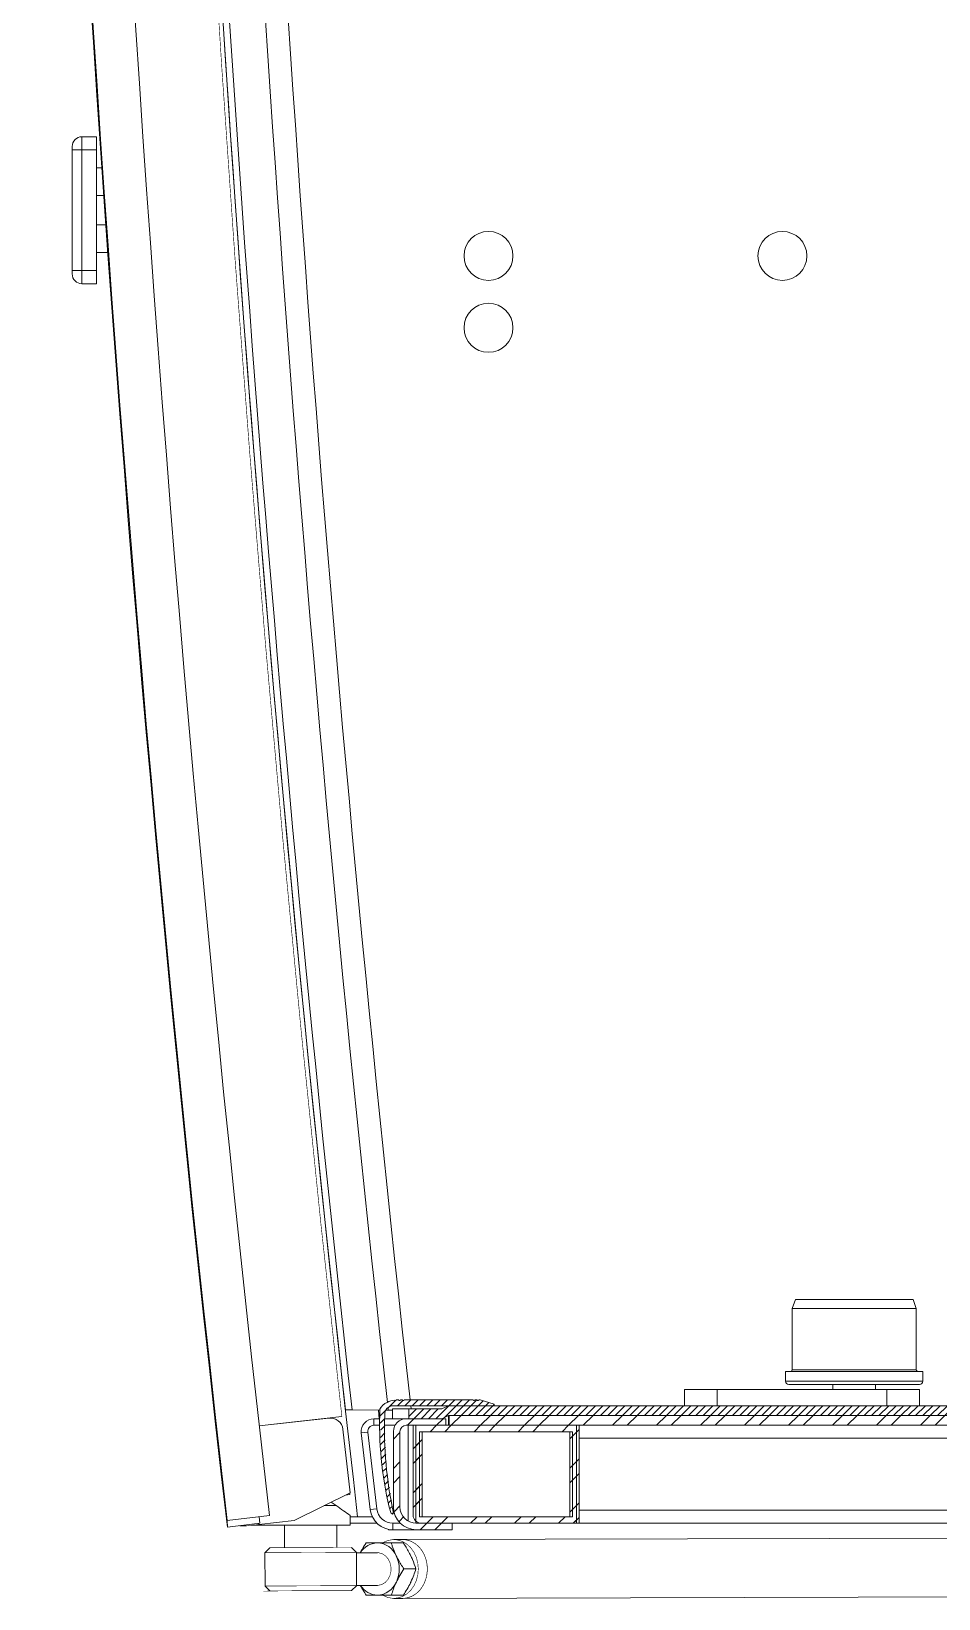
# Model space of a CAD drawing. Header units: millimetres. Extents: x -16985 to -606, y 2122 to 9380.
# Drawn here: x -3135.3 to -2857.4, y 4735.1 to 5214.9 of the extents above; entities that cross this region are included whole.
import ezdxf

# ---------------------------------------------------------------- set-up
doc = ezdxf.new("R2010")
doc.units = ezdxf.units.MM
doc.linetypes.add('K5LT32768', pattern=[0])
doc.linetypes.add('K5LT_THIN', pattern=[0])
pattern_1 = [(45, (0, 0), (-6.735191821062034, 6.735191821062035), []), (45, (4.490129947662354, 0), (-6.735191821062034, 6.735191821062035), [])]
pattern_2 = [(45, (0, 0), (-1.122531998274905, 1.122531998274905), [])]

msp = doc.modelspace()

# ---------------------------------------------------------------- hatches: boundary and pattern name
h = msp.add_hatch()
h.set_pattern_fill('ANSI31_ISO', style=0, pattern_type=0)
h.set_pattern_definition(pattern_2)
h.paths.add_polyline_path([(-2698.542537291498, 4791.186833974923), (-2698.542537291498, 4832.479853326669), (-2806.376131812316, 4958.513891650919), (-2806.376131812316, 4996.186833974921), (-2809.376131812316, 4996.186833974921), (-2809.376131812316, 4957.405645826575), (-2701.542537291497, 4831.371607502326), (-2701.542537291497, 4794.186833974922), (-3007.56907081456, 4794.186833974922), (-3009.56907081456, 4793.186833974922), (-3019.702537291497, 4793.186833974922), (-3019.702537291497, 4790.186833974922), (-3009.56907081456, 4790.186833974922), (-3007.56907081456, 4791.186833974922)])
h = msp.add_hatch()
h.set_pattern_fill('ANSI31_ISO', style=0, pattern_type=0)
h.set_pattern_definition(pattern_2)
h.paths.add_polyline_path([(-3022.786565593776, 4795.986833974922), (-3023.468165712718, 4795.986833974922), (-3023.643261703465, 4795.774060624135), (-3023.918763573842, 4795.779521777882), (-3024.043827159343, 4795.894350186875), (-3026.300650444347, 4795.171852422285), (-3028.334517841738, 4793.487762782362), (-3028.555058934134, 4793.110959404053), (-3028.261102256126, 4779.482271372382), (-3026.373664928042, 4765.981711075649), (-3025.754666546392, 4763.082201491945), (-3025.081598874732, 4761.224920853405), (-3024.863477237932, 4761.006261248494), (-3024.556681101365, 4761.041830924447), (-3024.402537291497, 4761.25713769478), (-3024.402537291497, 4761.421184531266), (-3026.555583474797, 4775.153678586397), (-3027.117621336808, 4789.042563145041), (-3027.058978563644, 4791.270677471477), (-3026.464799793401, 4793.209898907651), (-3024.679654470215, 4794.17264724685), (-3024.454401685528, 4794.186833974922), (-2993.555058934134, 4794.186833974922), (-2993.555058934134, 4794.686833974922), (-2997.807167338163, 4795.986833974922), (-2998.294422635563, 4795.986833974922), (-2998.389422635563, 4795.790683522462), (-2998.602222635563, 4795.743607413872), (-2998.771094635563, 4795.88138349168), (-2998.794422635563, 4795.986833974922), (-2999.484785862162, 4795.986833974922), (-2999.579785862162, 4795.790683522462), (-2999.792585862162, 4795.743607413872), (-2999.961457862162, 4795.88138349168), (-2999.984785862162, 4795.986833974922), (-3021.123763525888, 4795.986833974922), (-3021.218763525888, 4795.790683522462), (-3021.431563525888, 4795.743607413872), (-3021.600435525888, 4795.88138349168), (-3021.623763525888, 4795.986833974922), (-3022.286565593776, 4795.986833974922), (-3022.381565593776, 4795.790683522462), (-3022.594365593776, 4795.743607413872), (-3022.763237593776, 4795.88138349168)])
h = msp.add_hatch()
h.set_pattern_fill('ANSI32_ISO', style=0, pattern_type=0)
h.set_pattern_definition(pattern_1)
h.paths.add_polyline_path([(-3020.502537291497, 4790.186833974922), (-3022.841853374675, 4789.407346795435), (-3024.246058229337, 4787.380475135426), (-3024.402537291497, 4786.286833974922), (-3024.402537291497, 4763.186833974923), (-3023.613965862926, 4759.959117273903), (-3021.425921548057, 4757.458624907154), (-3018.33138412722, 4756.248733114041), (-3017.402537291497, 4756.186833974922), (-3006.402537291497, 4756.186833974922), (-3006.402537291497, 4758.186833974922), (-3017.402537291497, 4758.186833974923), (-3020.090537291497, 4758.970833974922), (-3021.935580491497, 4761.076971574923), (-3022.402537291497, 4763.186833974923), (-3022.402537291497, 4786.286833974922), (-3021.680537291497, 4787.777577413613), (-3020.502537291497, 4788.186833974922), (-3008.372537291497, 4788.186833974922), (-3008.372537291497, 4790.186833974922)])
h = msp.add_hatch()
h.set_pattern_fill('ANSI32_ISO', style=0, pattern_type=0)
h.set_pattern_definition(pattern_1)
h.paths.add_polyline_path([(-3007.56907081456, 4788.186833974922), (-2704.56907081456, 4788.186833974922), (-2704.56907081456, 4791.186833974922), (-3007.56907081456, 4791.186833974922)])
h = msp.add_hatch()
h.set_pattern_fill('ANSI32_ISO', style=0, pattern_type=0)
h.set_pattern_definition(pattern_1)
h.paths.add_polyline_path([(-2704.292537291497, 4791.186833974922), (-3007.292537291497, 4791.186833974922), (-3007.292537291497, 4788.186833974922), (-2704.292537291497, 4788.186833974922)])
h = msp.add_hatch()
h.set_pattern_fill('ANSI32_ISO', style=0, pattern_type=0)
h.set_pattern_definition(pattern_1)
h.paths.add_polyline_path([(-2968.372537291497, 4788.186833974922), (-3018.372537291497, 4788.186833974922), (-3018.372537291497, 4760.686833974922), (-3017.604537291497, 4758.884009524233), (-3015.872537291497, 4758.186833974922), (-2968.372537291497, 4758.186833974922)])
h.paths.add_polyline_path([(-3016.372537291497, 4786.186833974922), (-2970.372537291497, 4786.186833974922), (-2970.372537291497, 4760.186833974922), (-3016.372537291497, 4760.186833974922)])
h = msp.add_hatch()
h.set_pattern_fill('ANSI32_ISO', style=0, pattern_type=0)
h.set_pattern_definition(pattern_1)
h.paths.add_polyline_path([(-2967.569070814562, 4758.186833974924), (-2967.56907081456, 4788.186833974922), (-3017.56907081456, 4788.186833974922), (-3017.569070814562, 4758.186833974924)])
h.paths.add_polyline_path([(-3015.56907081456, 4786.186833974922), (-2969.56907081456, 4786.186833974922), (-2969.569070814561, 4760.186833974924), (-3015.569070814562, 4760.186833974924)])

# ---------------------------------------------------------------- linework, layer by layer
at = {"color": 7, "linetype": 'K5LT_THIN', "lineweight": 18}
for p, q in [((-3119.7925372915, 5182.6868339749), (-3119.7925372915, 5178.6868339749)), ((-3119.7925372915, 5182.6868339749), (-3115.2925372915, 5182.6868339749)), ((-3115.2925372915, 5178.6868339749), (-3115.2925372915, 5182.6868339749)), ((-3122.7925372915, 5178.6868339749), (-3122.7925372915, 5179.6868339749)), ((-3122.7925372915, 5141.6868339749), (-3122.7925372915, 5178.6868339749)), ((-3122.7925372915, 5178.6868339749), (-3119.7925372915, 5178.6868339749)), ((-3119.7925372915, 5178.6868339749), (-3119.7925372915, 5141.6868339749)), ((-3119.7925372915, 5178.6868339749), (-3115.2925372915, 5178.6868339749)), ((-3115.2925372915, 5141.6868339749), (-3115.2925372915, 5178.6868339749)), ((-3113.7091574745, 5173.1868339749), (-3115.2925372915, 5173.1868339749)), ((-3113.1173723943, 5164.6868339749), (-3115.2925372915, 5164.6868339749)), ((-3112.4820202005, 5155.6868339749), (-3115.2925372915, 5155.6868339749)), ((-3115.2925372915, 5147.1868339749), (-3111.8736939016, 5147.1868339749)), ((-3122.7925372915, 5141.6868339749), (-3119.7925372915, 5141.6868339749)), ((-3122.7925372915, 5140.6868339749), (-3122.7925372915, 5141.6868339749)), ((-3119.7925372915, 5141.6868339749), (-3119.7925372915, 5137.6868339749)), ((-3119.7925372915, 5141.6868339749), (-3115.2925372915, 5141.6868339749)), ((-3115.2925372915, 5137.6868339749), (-3115.2925372915, 5141.6868339749)), ((-3119.7925372915, 5137.6868339749), (-3115.2925372915, 5137.6868339749)), ((-2901.2925372927, 4826.6868339749), (-2902.2925372927, 4823.9393565555)), ((-2902.2925372927, 4823.9393565555), (-2902.2925372927, 4805.1868339749)), ((-2902.0516838574, 4823.9393565555), (-2902.2925372927, 4823.9393565555)), ((-2864.2925372927, 4823.9393565555), (-2902.0516838574, 4823.9393565555)), ((-2865.2925372927, 4826.6868339749), (-2901.2925372927, 4826.6868339749)), ((-2864.2925372926, 4823.9393565555), (-2865.2925372927, 4826.6868339749)), ((-2864.2925372927, 4805.1868339749), (-2864.2925372927, 4823.9393565555)), ((-2904.2925372927, 4804.6868339749), (-2904.2925372927, 4801.6868339749)), ((-2904.2925372927, 4804.6868339749), (-2904.0263308643, 4804.6868339749)), ((-2904.0263308643, 4804.6868339749), (-2862.2925372927, 4804.6868339749)), ((-2862.2925372927, 4801.6868339749), (-2862.2925372927, 4804.6868339749)), ((-2935.2925372915, 4799.1868339749), (-2935.2925372915, 4794.1868339749)), ((-2925.2925372915, 4799.1868339749), (-2935.2925372915, 4799.1868339749)), ((-2925.2925372915, 4799.1868339749), (-2873.2925372915, 4799.1868339749)), ((-2889.7925372915, 4800.6868339749), (-2889.7925372915, 4799.1868339749)), ((-2876.7925372915, 4799.1868339749), (-2876.7925372915, 4800.6868339749)), ((-2863.2925372915, 4799.1868339749), (-2873.2925372915, 4799.1868339749)), ((-2863.2925372915, 4794.1868339749), (-2863.2925372915, 4799.1868339749)), ((-2993.5550589341, 4794.1868339749), (-3024.4544016855, 4794.1868339749)), ((-3023.4681657127, 4795.9868339749), (-3022.7865655938, 4795.9868339749)), ((-3022.2865655938, 4795.9868339749), (-3021.6237635259, 4795.9868339749)), ((-3021.1237635259, 4795.9868339749), (-2999.9847858622, 4795.9868339749)), ((-3019.0829650339, 4794.1868339749), (-3018.9706255054, 4793.1868339749)), ((-3007.5690708146, 4794.1868339749), (-3009.5690708146, 4793.1868339749)), ((-2701.5425372915, 4794.1868339749), (-3007.5690708146, 4794.1868339749)), ((-2999.4847858622, 4795.9868339749), (-2998.7944226356, 4795.9868339749)), ((-2998.2944226356, 4795.9868339749), (-2997.8071673382, 4795.9868339749)), ((-2997.8071673382, 4795.9868339749), (-2993.5550589341, 4794.6868339749)), ((-2993.5550589341, 4794.1868339749), (-2993.5550589341, 4794.6868339749)), ((-3040.1879474137, 4790.8439501437), (-3065.495898039, 4788.0027414426)), ((-3065.495898039, 4788.0027414426), (-3044.1629543382, 4790.3976941656)), ((-3044.1696207576, 4790.3976941656), (-3043.7345236066, 4790.4220408843)), ((-3044.0293023082, 4790.4108844843), (-3044.0454621125, 4790.4108844843)), ((-3043.7278571872, 4790.4220408843), (-3043.7345236066, 4790.4220408843)), ((-3037.053114470151, 4792.91387375359), (-3039.067965470632, 4792.934416790425)), ((-3028.5652406242, 4792.8273330094), (-3037.0531144702, 4792.9138737536)), ((-3030.3725372915, 4788.1868339749), (-3030.3725372915, 4790.1868339749)), ((-3030.3725372915, 4790.1868339749), (-3028.6267780225, 4790.1868339749)), ((-3029.0270509639, 4792.8320415396), (-3028.7296426718, 4790.1868339749)), ((-3027.0926409645, 4790.1868339749), (-3020.5025372915, 4790.1868339749)), ((-3025.9713139137, 4792.800885827), (-3026.7368662139, 4792.8086912523)), ((-3024.7025372915, 4792.7879496223), (-3025.9713139137, 4792.800885827)), ((-3024.7025372915, 4790.1868339749), (-3024.7025372915, 4793.1868339749)), ((-3024.7025372915, 4793.1868339749), (-3019.7025372915, 4793.1868339749)), ((-3024.7025372915, 4790.1868339749), (-3020.5025372915, 4790.1868339749)), ((-3008.3725372915, 4790.1868339749), (-3020.5025372915, 4790.1868339749)), ((-3019.7025372915, 4793.1868339749), (-3019.7025372915, 4790.1868339749)), ((-3009.5690708146, 4793.1868339749), (-3019.7025372915, 4793.1868339749)), ((-3019.7025372915, 4790.1868339749), (-3009.5690708146, 4790.1868339749)), ((-3009.5690708146, 4790.1868339749), (-3007.5690708146, 4791.1868339749)), ((-3008.3725372915, 4790.1868339749), (-3008.3725372915, 4788.1868339749)), ((-3007.5690708146, 4791.1868339749), (-2698.5425372915, 4791.1868339749)), ((-3007.5690708146, 4791.1868339749), (-3007.5690708146, 4788.1868339749)), ((-2704.5690708146, 4791.1868339749), (-3007.5690708146, 4791.1868339749)), ((-3007.2925372915, 4791.1868339749), (-3007.2925372915, 4788.1868339749)), ((-3007.2925372915, 4791.1868339749), (-2704.2925372915, 4791.1868339749)), ((-3037.6713248012, 4767.5306412701), (-3039.8522254252, 4786.957140463)), ((-3032.2595615256, 4786.0651595744), (-3034.2459028247, 4785.8318181002)), ((-3031.4897040968, 4762.3694165686), (-3034.2459028247, 4785.8318181002)), ((-3029.5033627978, 4762.6027580428), (-3032.2595615256, 4786.0651595744)), ((-3030.3725372915, 4788.1868339749), (-3028.6334521332, 4788.1868339749)), ((-3027.1292187885, 4788.1868339749), (-3023.9084145647, 4788.1868339749)), ((-3024.4025372915, 4786.2868339749), (-3024.4025372915, 4763.1868339749)), ((-3022.4025372915, 4786.2868339749), (-3022.4025372915, 4763.1868339749)), ((-3008.3725372915, 4788.1868339749), (-3020.5025372915, 4788.1868339749)), ((-3019.9025372915, 4788.1868339749), (-3019.9025372915, 4758.856706956)), ((-3018.3725372915, 4760.6868339749), (-3018.3725372915, 4788.1868339749)), ((-3018.3725372915, 4788.1868339749), (-2968.3725372915, 4788.1868339749)), ((-3017.5690708146, 4788.1868339749), (-3017.5690708146, 4758.1868339749)), ((-2967.5690708146, 4788.1868339749), (-3017.5690708146, 4788.1868339749)), ((-3016.3725372915, 4760.1868339749), (-3016.3725372915, 4786.1868339749)), ((-3016.3725372915, 4786.1868339749), (-2970.3725372915, 4786.1868339749)), ((-3015.5690708146, 4786.1868339749), (-3015.5690708146, 4760.1868339749)), ((-2969.5690708146, 4786.1868339749), (-3015.5690708146, 4786.1868339749)), ((-2704.5690708146, 4788.1868339749), (-3007.5690708146, 4788.1868339749)), ((-3007.2925372915, 4788.1868339749), (-2704.2925372915, 4788.1868339749)), ((-2970.3725372915, 4786.1868339749), (-2970.3725372915, 4760.1868339749)), ((-2969.5690708146, 4760.1868339749), (-2969.5690708146, 4786.1868339749)), ((-2968.3725372915, 4788.1868339749), (-2968.3725372915, 4758.1868339749)), ((-2967.5690708146, 4758.1868339749), (-2967.5690708146, 4788.1868339749)), ((-3054.8279525037, 4759.0119242944), (-3037.6713248012, 4767.5306412701)), ((-3037.7161765056, 4766.9714633062), (-3039.1134250608, 4766.8146005554)), ((-3037.7161765056, 4766.9714633062), (-3037.7732695606, 4767.4800230153)), ((-3062.3694226605, 4760.5561555219), (-3075.2736967493, 4759.0662527594)), ((-3065.5681726655, 4760.1868339749), (-3065.3370310635, 4758.1868339749)), ((-3041.9403112716, 4763.574625113), (-3043.4751818116, 4764.6488735885)), ((-3037.6578673036, 4760.1868339749), (-3035.3682066148, 4760.1868339749)), ((-3035.3682066148, 4760.1868339749), (-3030.8624074115, 4760.1868339749)), ((-3031.4897040968, 4762.3694165686), (-3029.5033627978, 4762.6027580428)), ((-3025.0815988747, 4761.2249208534), (-3025.7546665464, 4763.0822014919)), ((-3024.4025372915, 4761.4211845313), (-3024.4025372915, 4761.2571376948)), ((-2970.3725372915, 4760.1868339749), (-3016.3725372915, 4760.1868339749)), ((-3015.5690708146, 4760.1868339749), (-2969.5690708146, 4760.1868339749)), ((-3075.2707818853, 4757.0376627042), (-3075.2736967493, 4759.0662527594)), ((-3065.3370310635, 4758.1868339749), (-3075.2707818853, 4757.0376627042)), ((-3071.431453325, 4757.3496207709), (-3071.4461031575, 4757.4801150057)), ((-3069.6481861363, 4757.3496207758), (-3071.431453325, 4757.3496207709)), ((-3037.6741822475, 4757.5749378562), (-3067.6491198846, 4757.5727505814)), ((-3065.659846373, 4757.7958767539), (-3054.8279525037, 4759.0119242944)), ((-3057.7474461457, 4757.573478465), (-3057.7469448014, 4750.7028596981)), ((-3041.7469486422, 4750.756078437), (-3041.7474461883, 4757.5746459739)), ((-3029.4372260668, 4758.1868339749), (-3037.6654280212, 4758.1868339749)), ((-3025.8725372915, 4756.1861117283), (-3025.8725372915, 4756.3145979992)), ((-3025.8725372915, 4756.1861117283), (-3024.5375095501, 4756.1861117283)), ((-3022.3007795285, 4758.1861117283), (-3024.5375095501, 4758.1861117283)), ((-3024.5375095501, 4758.1861117283), (-3024.5375095501, 4756.1861117283)), ((-3006.3945260991, 4756.1861117283), (-3024.5375095501, 4756.1861117283)), ((-3017.5690708146, 4758.1868339749), (-2967.5690708146, 4758.1868339749)), ((-3017.4025372915, 4758.1868339749), (-3006.4025372915, 4758.1868339749)), ((-3017.4025372915, 4756.1868339749), (-3006.4025372915, 4756.1868339749)), ((-2968.3725372915, 4758.1868339749), (-3015.8725372915, 4758.1868339749)), ((-3006.4025372915, 4758.1868339749), (-3006.4025372915, 4756.1868339749)), ((-3006.3945260991, 4758.1861117283), (-3006.4025372915, 4758.1861117283)), ((-3006.3945260991, 4756.1861117283), (-3006.3945260991, 4758.1861117283)), ((-2750.8725372915, 4758.1868339749), (-2967.5690708146, 4758.1868339749)), ((-3062.2683544705, 4750.6824360329), (-3063.763354826, 4749.1774539331)), ((-3035.7635142103, 4749.2706212762), (-3037.2684967779, 4750.7656211607)), ((-3021.4114716175, 4752.1992190313), (-3025.0750862979, 4752.1901070304)), ((-3021.5308749945, 4753.1942668166), (-3024.301748719, 4753.1873752064)), ((-2838.6532091782, 4753.6491130867), (-3021.5308749945, 4753.1942668166)), ((-3063.7633570019, 4749.1774495447), (-3063.7294174698, 4738.9775076061)), ((-3035.729572473, 4739.0706749638), (-3035.7635120052, 4749.2706169024)), ((-3029.3015397981, 4749.1749275472), (-3035.7631401309, 4749.1588565043)), ((-3019.2307231288, 4748.5035889421), (-3018.8447597096, 4747.6776851431)), ((-3017.5401905384, 4744.2134892724), (-3021.2038052188, 4744.2043772714)), ((-3063.7294152647, 4738.9775032323), (-3062.224432697, 4737.4825033478)), ((-3037.2245750044, 4737.5656884756), (-3035.729574649, 4739.0706705754)), ((-3035.7298660629, 4739.1589083324), (-3029.2766682611, 4739.1749584769)), ((-3029.0475568123, 4736.1708607028), (-3032.7111714926, 4736.1617487018)), ((-3021.3582331358, 4736.1993101081), (-3025.0218478161, 4736.1901981071)), ((-3018.9673889047, 4740.3932742805), (-3019.1334022706, 4740.043659967)), ((-3024.2569799524, 4735.1874308799), (-3021.4861062279, 4735.1943224901)), ((-3021.4861062279, 4735.1943224901), (-2838.6084404116, 4735.6491687602))]:
    msp.add_line(p, q, dxfattribs=at)
at = {"color": 8, "linetype": 'K5LT32768', "lineweight": 15, "true_color": 0x808080}
for p, q in [((-2902.2925372927, 4805.1868339749), (-2871.6524014461, 4805.1868339749)), ((-2871.6524014461, 4805.1868339749), (-2864.2925372927, 4805.1868339749)), ((-2925.2925372915, 4794.1868339749), (-2925.2925372915, 4799.1868339749)), ((-2904.2925372927, 4801.6868339749), (-2904.0263308643, 4801.6868339749)), ((-2904.0263308643, 4801.6868339749), (-2862.2925372927, 4801.6868339749)), ((-2873.2925372915, 4799.1868339749), (-2873.2925372915, 4794.1868339749)), ((-3026.0618343811, 4793.606903885), (-3025.9713139137, 4792.800885827)), ((-2750.8725372915, 4784.1868339749), (-2967.5690708146, 4784.1868339749)), ((-3041.9403112716, 4763.574625113), (-3045.6392532311, 4763.5743552007)), ((-2967.5690708146, 4762.1868339749), (-2750.8725372915, 4762.1868339749)), ((-3069.6856985529, 4757.6837648086), (-3069.6481861363, 4757.3496207758)), ((-3065.659846373, 4757.7958767539), (-3065.6990354828, 4758.1449560291))]:
    msp.add_line(p, q, dxfattribs=at)
at = {"color": 7, "linetype": 'K5LT_THIN', "const_width": 0.18}
for points in [[(-3040.1879474137, 4790.8439501437), (-3046.6139775772, 4849.8332833459), (-3052.6518960939, 4908.8636051224), (-3058.3014417765, 4967.9323619492), (-3063.562370238, 5027.0369986397), (-3068.434453902, 5086.1749584552), (-3072.9174820127, 5145.3436832155), (-3077.0112606439, 5204.5406134097), (-3080.7156127078, 5263.7631883067), (-3084.0303779619, 5323.008846066), (-3086.9554130168, 5382.2750238486), (-3089.4905913417, 5441.5591579281), (-3091.6358032704, 5500.8586838009), (-3093.3909560056, 5560.1710362981), (-3094.7559736231, 5619.4936496955), (-3095.7307970754, 5678.8239578253), (-3096.3153841936, 5738.1593941867), (-3096.5097096898, 5797.4973920572)], [(-3065.659846373, 4757.7958767539), (-3066.4355879407, 4757.7088165315), (-3067.1820305685, 4757.6251019845), (-3067.8704888848, 4757.5479502162), (-3068.4745058227, 4757.4803261256), (-3068.9708693499, 4757.4248284688), (-3069.3405044945, 4757.3835899895), (-3069.5692063851, 4757.3581954593), (-3069.6481861363, 4757.3496207758)], [(-3062.2683544705, 4750.6824360329), (-3062.2156221246, 4750.6832492338), (-3061.8427395389, 4750.6856575159), (-3061.1225009251, 4750.6891695516), (-3060.0756262369, 4750.693684306), (-3058.7322321529, 4750.6990718979), (-3057.130965675, 4750.7051773361), (-3055.3178923245, 4750.7118249781), (-3053.3451709206, 4750.7188235835), (-3051.2695530662, 4750.7259718152), (-3049.1507505081, 4750.7330640314), (-3047.049717338, 4750.7398962021), (-3045.0268964551, 4750.7462717782), (-3043.1404807331, 4750.7520073459), (-3041.4447389178, 4750.7569379034), (-3039.9884544137, 4750.7609216075), (-3038.8135218747, 4750.7638438544), (-3037.9537419706, 4750.7656205762), (-3037.4338490039, 4750.76620066), (-3037.2684967779, 4750.7656211607)], [(-3016.7878209887, 4744.2151206893), (-3016.9472015366, 4746.0262296756), (-3017.4067616911, 4747.7620568835), (-3018.1476870053, 4749.3515373432), (-3019.1396439098, 4750.7295975379), (-3020.3420215725, 4751.8398195213), (-3021.7055945105, 4752.6367506749), (-3023.1745378876, 4753.0877645438), (-3024.6887129892, 4753.1743965671), (-3026.1861293089, 4752.8931000195), (-3027.6054824466, 4752.2553912149), (-3027.6143478753, 4752.2501150188)], [(-3021.5308749945, 4753.1942668166), (-3020.4036641631, 4753.0946561539), (-3018.934720786, 4752.6436422851), (-3017.571147848, 4751.8467111314), (-3016.3687701853, 4750.7364891481), (-3015.3768132808, 4749.3584289534), (-3014.6358879666, 4747.7689484937), (-3014.1763278122, 4746.0331212858), (-3014.0169472642, 4744.2220122995)], [(-3021.4861062279, 4735.1943224901), (-3021.0991419577, 4735.2073011294), (-3019.601725638, 4735.488597677), (-3018.1823725003, 4736.1263064816), (-3016.8991910289, 4737.0943196699), (-3015.804714824, 4738.3530066682), (-3014.94375187, 4739.850836683), (-3014.3515500913, 4741.5264883774), (-3014.0523542985, 4743.3113603743), (-3014.0584136023, 4745.1323798042), (-3014.3694799343, 4746.9149939178), (-3014.9728182021, 4748.5862222839), (-3015.8437276663, 4750.0776446168), (-3016.9465531911, 4751.3282019108), (-3018.2361449698, 4752.2866962036), (-3019.6597069635, 4752.9138866261), (-3021.1589583771, 4753.1840959287), (-3021.5308749945, 4753.1942668166)], [(-3035.7635120052, 4749.2706169024), (-3035.7673773267, 4749.2707880497), (-3036.0013911895, 4749.2712629556), (-3036.5918347452, 4749.2705146363), (-3037.5234158159, 4749.2685624728), (-3038.7720069413, 4749.2654570252), (-3040.305270267, 4749.2612787229), (-3042.0834950782, 4749.2561357816), (-3044.0606262865, 4749.250161401), (-3046.1854572321, 4749.2435103144), (-3048.4029559096, 4749.2363547813), (-3050.655690268, 4749.2288801263), (-3052.8853156709, 4749.2212799391), (-3055.0340859913, 4749.2137510605), (-3057.0463492067, 4749.2064884845), (-3058.8699887569, 4749.1996803081), (-3060.4577733354, 4749.1935028594), (-3061.7685801556, 4749.188116131), (-3062.7684600094, 4749.1836596365), (-3063.4315165338, 4749.1802487967), (-3063.7405769132, 4749.1779719506), (-3063.7633570019, 4749.1774495447)], [(-3029.2766682611, 4739.1749584769), (-3029.0830539163, 4739.1808539411), (-3027.969177117, 4739.431596633), (-3026.9531932586, 4740.0341316265), (-3026.1104532159, 4740.9437716575), (-3025.5034591627, 4742.0930528863), (-3025.1772290712, 4743.3967383817), (-3025.1559579347, 4744.7581397544), (-3025.4412233362, 4746.0762880927), (-3026.0118684458, 4747.2534223645), (-3026.8255711264, 4748.2022399058), (-3027.8219827724, 4748.8523712601), (-3028.9272040905, 4749.1555991591), (-3029.3015397981, 4749.1749275472)], [(-3027.5171576383, 4736.0749387836), (-3026.1281479834, 4735.4678110704), (-3024.6288965698, 4735.1976017678), (-3023.1153352656, 4735.2954359857), (-3021.6494294482, 4735.7573083796), (-3020.2911934742, 4736.5643098396), (-3019.0962336838, 4737.683401631), (-3018.1134718713, 4739.0687680044), (-3017.3831424207, 4740.6636918977), (-3016.9351451056, 4742.4028769394), (-3016.7878209887, 4744.2151206893)], [(-3014.0169472642, 4744.2220122995), (-3014.1642713811, 4742.4097685495), (-3014.6122686962, 4740.6705835079), (-3015.3425981468, 4739.0756596146), (-3016.3253599593, 4737.6902932412), (-3017.5203197497, 4736.5712014498), (-3018.8785557237, 4735.7641999898), (-3020.3444615411, 4735.3023275958), (-3021.4861062279, 4735.1943224901)], [(-3063.7294152647, 4738.9775032323), (-3063.7066373811, 4738.978030012), (-3063.3975770017, 4738.9803068582), (-3062.7345204773, 4738.983717698), (-3061.7346406234, 4738.9881741925), (-3060.4238338032, 4738.9935609208), (-3058.8360492248, 4738.9997383695), (-3057.0124096746, 4739.0065465459), (-3055.0001464592, 4739.0138091219), (-3052.8513761387, 4739.0213380005), (-3050.6217507359, 4739.0289381877), (-3048.3690163775, 4739.0364128427), (-3046.1515177, 4739.0435683758), (-3044.0266867544, 4739.0502194625), (-3042.0495555461, 4739.0561938431), (-3040.2713307348, 4739.0613367843), (-3038.7380674092, 4739.0655150866), (-3037.4894762838, 4739.0686205343), (-3036.5578952131, 4739.0705726977), (-3035.9674516573, 4739.0713210171), (-3035.7334377946, 4739.0708461111), (-3035.729574649, 4739.0706705754)]]:
    msp.add_lwpolyline(points, dxfattribs=at)
for points in [[(-3060.129425179, 4737.4856030926), (-3058.8090600269, 4737.4890685525), (-3057.2273487341, 4737.4935417982), (-3055.4297942549, 4737.4988941427), (-3053.4681089586, 4737.5049716087), (-3051.3987269598, 4737.5115993586), (-3049.2811806107, 4737.5185867242), (-3047.1763878645, 4737.5257326916), (-3045.1448997762, 4737.5328316843), (-3043.2451585595, 4737.5396794773), (-3041.5318163102, 4737.546079072), (-3040.0541627655, 4737.5518463637), (-3038.8547073274, 4737.5568154381), (-3037.9679561451, 4737.5608433437), (-3037.4194194356, 4737.5638142051), (-3037.2248776012, 4737.5656425561), (-3037.3899272564, 4737.5662757984), (-3037.9098202231, 4737.5656957146), (-3038.7696001272, 4737.5639189927), (-3039.9445326663, 4737.5609967459), (-3041.4008171703, 4737.5570130417), (-3043.0965589856, 4737.5520824842), (-3044.9829747076, 4737.5463469165), (-3047.0057955906, 4737.5399713405), (-3049.1068287606, 4737.5331391698), (-3051.2256313187, 4737.5260469535), (-3053.3012491731, 4737.5188987219), (-3055.2739705771, 4737.5119001164), (-3057.0870439276, 4737.5052524744), (-3058.6883104054, 4737.4991470362), (-3060.0317044894, 4737.4937594444), (-3061.0785791776, 4737.4892446899), (-3061.7988177914, 4737.4857326542), (-3062.1717003772, 4737.4833243721), (-3062.1864997818, 4737.4820891255), (-3061.8427902533, 4737.4820624502), (-3061.1504596891, 4737.4832451136)], [(-3058.8808346212, 4737.4902227003), (-3059.8221575569, 4737.4880599217), (-3060.4389335945, 4737.4870554952), (-3060.7113390447, 4737.4872417038), (-3060.6306185721, 4737.4886125628), (-3060.1993665993, 4737.4911240115), (-3059.4314439194, 4737.49469533), (-3058.3515321992, 4737.499211733), (-3056.99434069, 4737.5045280598), (-3055.4034906435, 4737.5104734391), (-3053.6301132893, 4737.5168567817), (-3051.7312064346, 4737.5234729215), (-3049.7678025081, 4737.5301092105), (-3047.8030069275, 4737.5365523529), (-3045.8999698395, 4737.5425952607), (-3044.1198564219, 4737.54804371), (-3042.5198809846, 4737.552722583), (-3041.1514680546, 4737.556481497), (-3040.0585995494, 4737.5591996373), (-3039.2764011621, 4737.5607896408), (-3038.8300133922, 4737.5612004033), (-3038.7337835102, 4737.5604187227), (-3038.9908044235, 4737.5584697228), (-3039.5928152685, 4737.555416046), (-3040.5204669214, 4737.55135584), (-3041.7439438947, 4737.5464196033), (-3043.2239226318, 4737.5407659905), (-3044.9128353984, 4737.5345767133), (-3046.7563991486, 4737.5280507003), (-3048.6953602265, 4737.5213977028), (-3050.6673988276, 4737.5148315538), (-3052.6091320088, 4737.5085632945), (-3054.4581508679, 4737.5027943921), (-3056.1550264175, 4737.4977102637), (-3057.6452196811, 4737.4934743175)]]:
    msp.add_lwpolyline(points, close=True, dxfattribs=at)
at = {"color": 7, "linetype": 'K5LT_THIN', "lineweight": 18}
for centre in [(-2995.2925372915, 5146.1868339749), (-2905.2925372915, 5146.1868339749), (-2995.2925372915, 5124.1868339749)]:
    msp.add_circle(centre, 7.500000000000455, dxfattribs=at)
for centre, radius, start, end in [((5924.7074627085, 5798.1868339749), 9059.77, 179.9749509472, 186.5860987587), ((5924.7074627085, 5798.1868339749), 9046.78, 179.9761861268, 186.5860987587), ((5924.7074627085, 5798.1868339749), 9060, 180, 186.59884509), ((5924.7074627085, 5798.1868339749), 9020.000000000004, 181.9586343123999, 186.6081012234999), ((5924.7143676572, 5798.4224994172), 9020, 181.9601295824, 186.4002449007999), ((5924.7143676572, 5798.4224994172), 8999.999999999998, 181.9591308161999, 186.394972985), ((-3119.7925372915, 5179.6868339749), 3.000000000000909, 90, 180), ((-3119.7925372915, 5140.6868339749), 3.000000000000455, 180, 270), ((-2902.7925372927, 4805.1868339749), 0.5, 270, 0), ((-2863.7925372927, 4805.1868339749), 0.4999999999995453, 180, 270.0000000002084), ((-2903.2925372927, 4801.6868339749), 1.000000000000909, 180, 270), ((-2863.2925372927, 4801.6868339749), 1, 270, 0), ((-3024.6019802302, 4791.0501851097), 4.457984065919567, 112.3981170591018, 152.4665771576948), ((-3024.3992863071, 4791.5163850589), 2.671017618453018, 91.18235937080117, 185.27811528299), ((-3023.3545080343, 4789.855163845), 6.078398845760357, 96.51162034280074, 118.9921993278993), ((-3023.775374703, 4796.061211288), 0.3160844007480658, 211.8637069445407, 346.3901976960386), ((-3022.5365655938, 4795.9868339749), 0.25, 180, 0), ((-3021.3737635259, 4795.9868339749), 0.25, 180, 0), ((-2999.7347858622, 4795.9868339749), 0.25, 180, 0), ((-2998.5444226356, 4795.9868339749), 0.2500000000004547, 180, 0), ((-3043.7278638884, 4786.5220564218), 3.89998354103098, 6.405278302493739, 96.4053730457008), ((-3030.3725372915, 4786.2868339749), 3.900000000000546, 90, 186.700000000006), ((-2912.3928462766, 4788.7989437708), 116.2422174957238, 177.8741201048, 192.7815279146999), ((-2906.2746500315, 4786.9768698874), 120.8606255260284, 177.9640281255, 192.2071969335002), ((-3020.5025372915, 4786.2868339749), 3.899999999999636, 90, 180), ((-3030.3725372915, 4786.2868339749), 1.900000000000546, 90, 186.7000000000082), ((-3020.5025372915, 4786.2868339749), 1.899999999999636, 90, 180), ((-3207.5010763876, 4760.0430541077), 169.8448279197635, 359.1673716314, 0.1794269728999316), ((-3024.5375095501, 4763.1861117283), 7.000000000001099, 186.7000000000035, 270), ((-3024.5375095501, 4763.1861117283), 5.000000000000913, 186.7000000000033, 270), ((-3024.7468002646, 4761.3407734602), 0.3542766374855672, 199.0874980737161, 346.3450164723857), ((-3017.4025372915, 4763.1868339749), 7.000000000000909, 180, 270), ((-3017.4025372915, 4763.1868339749), 5.000000000000909, 180, 270), ((-3015.8725372915, 4760.6868339749), 2.5, 180, 270), ((-3029.1329431917, 4745.8939209232), 6.28363549109321, 91.6668701607985, 148.6614807747985), ((-3029.5694186373, 4745.618091281), 6.561712336508808, 23.13572410110207, 87.78422203290151), ((-3032.0094278162, 4744.1680391648), 9.382714674360766, 334.9566698655989, 25.42462343679813), ((-3029.1264107659, 4742.4539666574), 6.2804523888071, 211.6114475294018, 268.7585166112015), ((-3029.5657451416, 4742.7357249712), 6.567741561949404, 272.6465290030017, 337.2537414731959)]:
    msp.add_arc(centre, radius, start, end, dxfattribs=at)
at = {"color": 8, "linetype": 'K5LT32768', "lineweight": 15, "true_color": 0x808080}
for radius, start, end in [(9006.999999999998, 181.9607241792, 186.3949903116), (9018, 182.1095214771, 186.4018016130999)]:
    msp.add_arc((5924.7143676572, 5798.4224994172), radius, start, end, dxfattribs=at)
at = {"color": 7, "linetype": 'K5LT_THIN', "lineweight": 18}
msp.add_ellipse((-3041.9603105298, 4763.5746251129), major_axis=(8.57183955716482, -5.999367172812528), ratio=0.0010960474, start_param=1.045631530202898, end_param=1.569230305793633, dxfattribs=at)
for points, knots in [([(-2903.19130573586, 4800.686833974922), (-2903.22036940956, 4800.686833974922), (-2903.286033048241, 4800.686833974922), (-2902.985984461598, 4800.686833974922), (-2902.39732816316, 4800.686833974922), (-2901.202138186667, 4800.686833974922), (-2899.188708829058, 4800.686833974922), (-2896.630684628142, 4800.686833974922), (-2893.500356370203, 4800.686833974922), (-2889.836684842393, 4800.686833974922), (-2885.824231910681, 4800.686833974922), (-2882.379174789152, 4800.686833974922), (-2879.677739005745, 4800.686833974922), (-2877.11006342704, 4800.686833974922), (-2874.110647097634, 4800.686833974922), (-2872.043352326395, 4800.686833974922), (-2871.039762717347, 4800.686833974922)], [0, 0, 0, 0, 0.0360049169445841, 0.0813460088164875, 0.1266989092741444, 0.2136611802996503, 0.2957087576570229, 0.3777563350143908, 0.4647186060399083, 0.5552963063624523, 0.6477962328236071, 0.7402961592850007, 0.7856372511566073, 0.8309901516152037, 0.9179524226416392, 1, 1, 1, 1]), ([(-2871.039762717347, 4800.686833974922), (-2870.115836098078, 4800.686833974922), (-2868.212639161997, 4800.686833974922), (-2865.941329567467, 4800.686833974922), (-2864.266826821664, 4800.686833974922), (-2863.361038583041, 4800.686833974922), (-2863.38477037165, 4800.686833974922), (-2863.393768849447, 4800.686833974922)], [0, 0, 0, 0, 0.2008103147677256, 0.4136492745515274, 0.6353369477096367, 0.8617292428480091, 1, 1, 1, 1]), ([(-3034.541255741445, 4749.161895527949), (-3034.341231679613, 4749.543708873164), (-3033.808319358346, 4750.560951669984), (-3033.16577858697, 4751.546208489163), (-3032.764409974418, 4752.161657625061)], [0, 0, 0, 0, 0.3753414095511325, 1, 1, 1, 1]), ([(-3032.764409974418, 4752.161657625061), (-3032.250694253883, 4752.16369251455), (-3031.213843989272, 4752.167799602616), (-3029.952250313102, 4752.172517231537), (-3029.315723270462, 4752.174897473642)], [0, 0, 0, 0, 0.4954579634770386, 1, 1, 1, 1]), ([(-3029.315723270462, 4752.174897473642), (-3029.22412518999, 4752.175235800233), (-3028.530423239816, 4752.177798057157), (-3027.142746350314, 4752.182827388709), (-3025.768503953885, 4752.187665704451), (-3025.075086297914, 4752.190107030356)], [0, 0, 0, 0, 0.0700857677746849, 0.5307822340229421, 1, 1, 1, 1]), ([(-3025.075086297914, 4752.190107030357), (-3024.972361613796, 4751.854750414591), (-3024.573510332018, 4750.552654261181), (-3023.977745609505, 4749.200306254966), (-3023.53542089264, 4748.196257296799)], [0, 0, 0, 0, 0.2575513451038515, 1, 1, 1, 1]), ([(-3021.411471617527, 4752.199219031349), (-3021.189195528982, 4751.864159759222), (-3020.32615950618, 4750.56321810818), (-3019.610899656763, 4749.21116730563), (-3019.079855943661, 4748.207339005925)], [0, 0, 0, 0, 0.2575513451037997, 1, 1, 1, 1]), ([(-3023.53542089264, 4748.196257296799), (-3023.353539247838, 4747.833208770479), (-3022.676477103049, 4746.481745217568), (-3021.825893489681, 4745.166386462285), (-3021.203805218775, 4744.204377271375)], [0, 0, 0, 0, 0.2686336050555355, 1, 1, 1, 1]), ([(-3019.079855943661, 4748.207339005925), (-3018.909729812804, 4747.844261241746), (-3018.276428067765, 4746.492688849658), (-3017.851193102175, 4745.176272183639), (-3017.540190538388, 4744.213489272369)], [0, 0, 0, 0, 0.2686336050555759, 1, 1, 1, 1]), ([(-3021.203805218775, 4744.204377271375), (-3021.624512934264, 4743.553333042342), (-3022.473641914927, 4742.239307883752), (-3023.161665055323, 4740.881416246971), (-3023.508801651753, 4740.196302835171)], [0, 0, 0, 0, 0.4954579634769813, 1, 1, 1, 1]), ([(-3017.540190538388, 4744.213489272369), (-3017.739549725751, 4743.56299557285), (-3018.141923291339, 4742.250081567079), (-3018.747631466525, 4740.892394660902), (-3019.053236702773, 4740.207384544297)], [0, 0, 0, 0, 0.4954579634769545, 1, 1, 1, 1]), ([(-3034.533317775307, 4739.161884341142), (-3034.517127351525, 4739.130277007657), (-3033.995706049564, 4738.112345840525), (-3033.343310141738, 4737.121666699773), (-3032.71117149264, 4736.161748701806)], [0, 0, 0, 0, 0.0310505606912298, 1, 1, 1, 1]), ([(-3029.262484788687, 4736.174988550386), (-3029.353137381599, 4736.174652575375), (-3030.039678848059, 4736.17210812773), (-3031.254392742733, 4736.167508983062), (-3032.22262111181, 4736.163680489733), (-3032.71117149264, 4736.161748701806)], [0, 0, 0, 0, 0.0700857677745834, 0.5307822340229271, 1, 1, 1, 1]), ([(-3025.021847816138, 4736.190198107101), (-3025.756912064797, 4736.187612688099), (-3027.240517744483, 4736.182394447213), (-3028.584426385863, 4736.177472087686), (-3029.262484788687, 4736.174988550386)], [0, 0, 0, 0, 0.4954579634768823, 1, 1, 1, 1]), ([(-3024.806919839707, 4736.186070259514), (-3024.898517920178, 4736.185731932922), (-3025.592219870353, 4736.183169675996), (-3026.979896759854, 4736.178140344447), (-3028.354139156283, 4736.173302028703), (-3029.047556812254, 4736.170860702799)], [0, 0, 0, 0, 0.0700857677747651, 0.5307822340229408, 1, 1, 1, 1]), ([(-3023.508801651753, 4740.196302835171), (-3023.553576114597, 4740.101328847295), (-3023.892667633039, 4739.382060056221), (-3024.452279295893, 4738.026107372285), (-3024.830835339128, 4736.80589501422), (-3025.021847816138, 4736.190198107101)], [0, 0, 0, 0, 0.0700857677748628, 0.5307822340230324, 1, 1, 1, 1]), ([(-3021.358233135751, 4736.199310108093), (-3021.871948856285, 4736.197275218605), (-3022.908799120896, 4736.193168130539), (-3024.170392797067, 4736.188450501617), (-3024.806919839707, 4736.186070259514)], [0, 0, 0, 0, 0.4954579634769564, 1, 1, 1, 1]), ([(-3019.053236702773, 4740.207384544297), (-3019.098956653177, 4740.112408204842), (-3019.445208655332, 4739.39312160449), (-3020.177783313013, 4738.036738733669), (-3020.962353383601, 4736.815516553192), (-3021.358233135751, 4736.199310108093)], [0, 0, 0, 0, 0.0700857677748796, 0.530782234022989, 1, 1, 1, 1])]:
    msp.add_open_spline(points, degree=3, knots=knots, dxfattribs=at)

doc.saveas('drawing.dxf')
